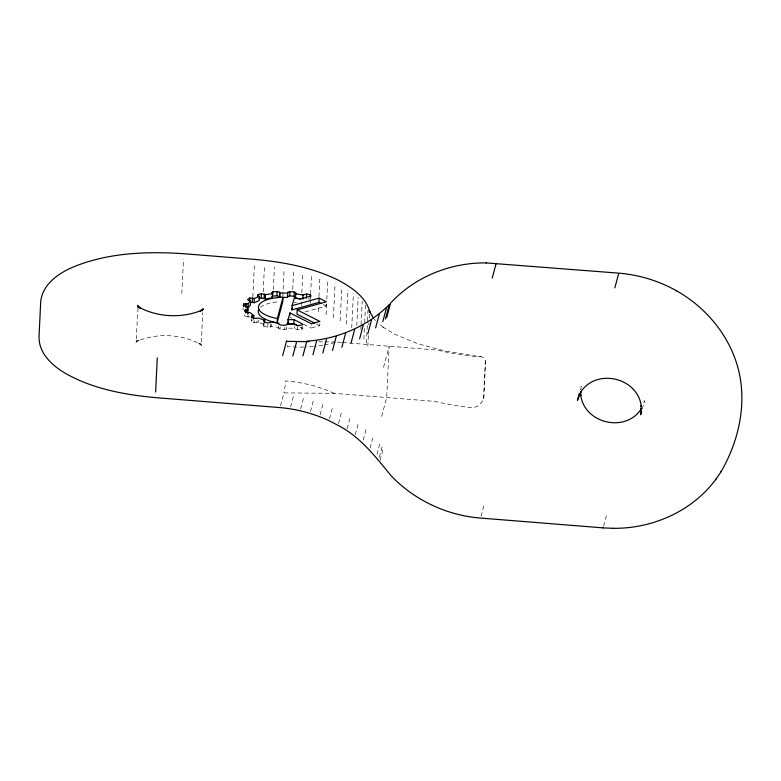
<?xml version="1.0" encoding="UTF-8"?>
<svg xmlns="http://www.w3.org/2000/svg" width="781" height="781" viewBox="0 0 781 781"><rect width="100%" height="100%" fill="white"/><g stroke="black" fill="none" stroke-linecap="round" stroke-linejoin="round"><path stroke-width="0.59" stroke-dasharray="3.9 2.93" d="M278.475 326.155L278.378 328.293L280.076 329.279L284.411 329.641L286.578 328.977L286.607 328.147L294.417 328.205L297.278 329.738L301.456 329.445L302.735 328.479L302.833 326.341M138.003 307.948L136.05 342.381L136.968 340.467L135.972 342.4L138.901 340.262L137.212 341.16C157.059 332.813 181.524 333.965 200.424 344.294L198.823 343.24L201.449 345.651L200.639 343.63L201.322 345.622L202.591 312.732M181.836 293.539L183.476 259.341M243.047 309.94L243.155 307.802M249.998 316.979L245.38 316.608L245.478 314.47M247.987 317.203L248.094 315.065M271.456 324.144L271.358 326.282L270.509 327.014L267.766 327.278L263.949 326.312L263.275 325.189L264.495 324.554L258.501 322.358L254.059 322.699L251.336 321.274L251.433 319.136M252.849 296.858L254.381 265.013M254.059 322.699L254.157 320.561M256.959 322.885L257.056 320.747M258.501 322.358L258.609 320.22M263.217 291.928L264.466 265.979M263.275 325.189L263.373 323.051M263.949 326.312L264.105 323.1M267.766 327.278L267.912 324.066M270.509 327.014L270.665 323.812M273.33 289.644L274.404 267.239M280.076 329.279L280.184 327.141M282.839 295.911L284.147 268.791M284.411 329.641L284.509 327.503M286.578 328.977L286.686 326.839M292.709 289.487L293.617 270.616M294.417 328.205L294.515 326.067M297.278 329.738L297.434 326.536M301.183 305.742L301.407 301.027M301.808 292.768L302.764 272.715M301.456 329.445L301.564 327.307M310.184 303.379L310.35 299.836M310.408 298.664L310.574 295.12M310.633 293.939L311.541 275.068M319.839 323.568L319.732 325.706L311.15 328.02L311.307 324.818M318.238 311.873L318.521 305.976M318.97 296.536L319.878 277.665M305.127 311.912L326.087 306.074L326.185 303.936M326.087 314.694L326.604 304.082M326.829 299.367L327.737 280.496M333.409 317.721L335.059 283.523M340.155 320.942L341.795 286.744M346.276 324.33L347.926 290.132M351.743 327.874L353.383 293.666M356.8 325.638L358.167 297.336M360.851 329.406L361.027 325.872M361.086 324.691L362.218 301.105M363.878 339.159L364.444 327.366M364.678 322.641L365.528 304.951M366.426 343.064L367.441 321.831M367.5 320.659L368.007 310.037M367.851 346.266L368.417 334.473M368.876 325.033L368.983 322.68M369.218 317.955L369.442 313.24M280.506 405.798L283.942 392.902L334.268 393.341L434.773 401.385L440.552 402.713A139.125 53.547 2.8 0 0 471.783 407.682C477.591 407.848 483.175 402.459 483.917 396.738L485.557 362.54L485.352 360.295L482.912 357.171L444.828 350.991L417.63 343.689L394.922 334.297L382.924 327.122L384.516 328.176L379.644 324.437M483.488 398.945L485.343 360.324M580.732 389.739L581.201 386.253L580.263 389.768M290.62 406.979L294.046 394.083M300.626 408.883L304.053 395.996M310.477 411.519L313.903 398.622M320.103 414.848L323.539 401.951M329.455 418.86L332.891 405.974M338.476 423.536L341.902 410.64M347.096 428.837L350.523 415.941M355.267 434.734L358.694 421.838M363.253 440.015L366.377 428.3M383.539 367.334L389.153 346.237L386.693 397.539L381.079 418.636M370.077 448.167L373.513 435.271M376.94 454.444L380.054 442.729M379.322 457.393L382.436 445.668M380.103 460.243L383.53 447.347M481.047 516.27L484.474 503.374M603.654 526.091L607.081 513.195M642.294 408.922L644.481 400.721L643.075 405.193M251.336 321.274L251.794 320.181L253.61 319.8M278.378 328.293L278.827 327.503L271.358 326.282M341.502 342.42L336.738 342.039L329.963 343.786A139.125 127.977 14.9 0 1 324.105 344.938M318.785 341.795L323.568 341.863M324.769 341.883L336.738 342.039M342.693 342.517L437.243 350.083L443.012 351.411A139.125 53.547 2.8 0 0 474.252 356.38L480.881 356.361M294.105 302.237L296.409 302.647M308.3 298.752L310.203 299.24M334.268 393.341L327.717 390.529A139.125 127.977 14.9 0 0 296.116 382.094L285.651 380.874A9.274 0.566 -83.3 0 1 283.942 392.902M316.481 324.056L319.732 325.706M289.78 317.193L291.918 318.277M303.672 324.232L311.15 328.02M299.767 326.956L302.735 328.479M323.031 304.492L326.087 306.074M374.148 319.009L375.505 320.581M244.16 314.948L245.38 316.608M322.924 345.134A139.125 127.977 14.9 0 1 314.626 346.276M313.425 346.393A139.125 127.977 14.9 0 1 305.029 346.989M303.829 347.037A139.125 127.977 14.9 0 1 297.795 347.115L287.291 346.657A9.274 0.849 -87.5 0 0 287.271 344.558M260.454 307.392A28.887 11.119 2.8 0 1 279.715 301.71"/><path stroke-width="1.17" d="M258.96 298.537L261.225 297.932L265.276 298.967L272.227 297.864L272.432 293.588L271.622 292.777L272.901 291.83L277.079 291.528L279.549 292.211L279.735 297.327L287.545 297.385L287.564 296.555L289.741 295.901L294.066 296.263L295.774 297.239L295.325 298.039L300.656 298.908M295.325 298.039L295.979 292.963L294.271 291.987L289.946 291.625L287.769 292.279L287.75 293.109L279.94 293.051L279.549 292.211M155.634 392.003L157.284 357.805M243.623 306.152L243.731 304.014L248.202 303.711L250.564 300.929L248.573 300.519L247.626 299.426L249.725 298.039L254.333 298.44L259.37 296.331L259.165 300.607L254.128 302.716L250.457 302.267M245.878 307.724L246.083 303.448M245.732 312.986L245.888 309.784L248.016 309.715L247.811 313.991L247.138 310.955M247.186 309.881L247.343 306.679L243.252 305.664L243.731 304.014M248.202 303.711L247.997 307.987L250.35 305.205L250.564 300.929M249.569 301.251L249.725 298.039M252.341 302.169L252.546 297.893M251.892 318.052L251.999 315.915L253.815 315.534L253.659 318.736M254.128 302.716L254.333 298.44M257.935 296.702L258.033 294.564L261.43 293.656L265.481 294.691L272.432 293.588M261.225 297.932L261.43 293.656M264.095 298.225L264.3 293.949M265.276 298.967L265.481 294.691M264.603 322.416L264.7 320.278L258.706 318.082L254.264 318.423L251.541 316.998L251.999 315.915M272.901 291.83L272.686 296.106L276.874 295.804L279.344 296.487M276.874 295.804L277.079 291.528M258.784 309.403A28.887 11.119 2.8 0 0 275.918 322.582L277.148 322.817L277.353 318.541L283.005 297.327L281.756 297.346A28.887 11.119 2.8 0 0 258.677 305.83L258.482 306.552A28.887 11.119 2.8 0 0 276.123 318.306L277.353 318.541M279.735 297.327L279.94 293.051M283.005 297.327L282.8 301.603L277.148 322.817M287.545 297.385L287.769 292.279M297.795 325.931L293.851 323.9L287.818 323.969L288.023 319.693L289.985 312.917L311.355 323.754L319.937 321.43L297.18 309.901L296.975 314.177L314.313 322.963M289.741 295.901L289.946 291.625M289.878 315.055L289.985 312.917M321.001 303.428L318.97 302.374L291.889 309.911L292.094 305.635L294.31 297.961L300.07 298.977L311.082 296.077L310.408 294.964L306.591 293.998L302.999 294.974L295.53 293.763M294.066 296.263L294.271 291.987M293.851 323.9L294.056 319.624L288.023 319.693M302.794 299.25L302.999 294.974M306.386 298.274L306.591 293.998M310.301 297.102L310.408 294.964M318.97 302.374L319.175 298.098L292.094 305.635M258.033 294.564L257.857 295.677L259.37 296.331M282.663 355.667L286.471 341.365L309.208 341.668M292.807 356.107L296.546 342.039M302.921 355.804L306.66 341.746M312.947 354.769L316.695 340.701M322.826 353.002L326.565 338.934M332.491 350.513L336.23 336.445M341.883 347.311L345.622 333.243M350.942 343.425L354.681 329.357M359.621 338.876L363.36 324.808M367.861 333.692L371.6 319.634M375.602 327.913L379.351 313.845M382.817 321.557L386.556 307.489M385.453 319.009L389.202 304.951M386.702 317.525L390.451 303.458M492.235 278.026L495.984 263.958M579.326 393.292L577.452 400.321L581.005 391.662L580.488 392.423C596.108 367.626 637.96 377.457 641.26 406.315L641.191 405.427L640.742 414.789L641.67 411.275M614.852 287.847L618.591 273.78M287.818 323.969L288.472 321.713M291.889 309.911L292.524 307.724M203.07 308.964L202.152 310.877L203.148 308.944L200.219 311.072L201.908 310.184C182.061 318.531 157.596 317.379 138.696 307.05L140.287 308.105L137.671 305.693L138.481 307.714L137.788 305.722M720.961 471.861C739.392 440.347 747.759 401.092 737.293 365.479C727.98 333.829 705.223 306.982 676.639 290.854L676.414 290.737M612.978 528.307L613.231 528.317C652.633 528.776 692.659 511.067 716.128 478.909M640.937 409.381L641.455 408.619C625.825 433.416 583.973 423.585 580.673 394.727L580.752 395.616L580.615 392.082M715.63 479.651L721.478 471.109M390.93 302.745C415.092 276.63 450.725 262.543 486.094 262.904L486.348 262.914M389.68 304.239C367.89 326.243 337.734 339.11 306.943 341.121M245.888 309.784L244.365 310.672L245.585 312.341L250.203 312.703L253.815 315.534M264.7 320.278L263.48 320.913L264.154 322.036L267.971 323.002L271.563 322.006L279.032 323.227L278.583 324.017L280.281 325.003L284.616 325.365L286.783 324.701L286.812 323.871L294.622 323.93L297.483 325.462L301.661 325.169L302.94 324.203L294.056 319.624M297.18 309.901L326.292 301.798L319.175 298.098M373.474 318.228L369.101 310.389L369.93 312.449C366.23 297.024 351.723 287.398 338.563 280.32C312.351 267.346 283.103 261.918 254.176 259.36L183.457 253.698C145.764 251.218 106.392 252.751 71.227 267.863C57.072 274.268 41.979 285.348 40.69 302.13L39.05 336.338C38.445 353.061 52.19 365.684 65.545 373.435C92.998 388.997 124.765 394.805 155.839 397.656L279.803 407.584C296.887 409.029 313.669 413.51 329.201 420.774L338.075 425.372C360.412 436.833 375.602 456.895 391.154 475.795C414.379 500.211 446.8 515.353 480.344 518.057L603.108 527.878M486.094 262.904L618.982 273.165C639.19 274.853 658.969 280.926 676.639 290.854M602.903 527.868L613.231 528.317M271.417 297.053L272.227 297.864M247.343 306.679L248.016 309.715M286.402 341.6A9.274 0.849 -87.5 0 1 286.647 340.985"/></g></svg>
